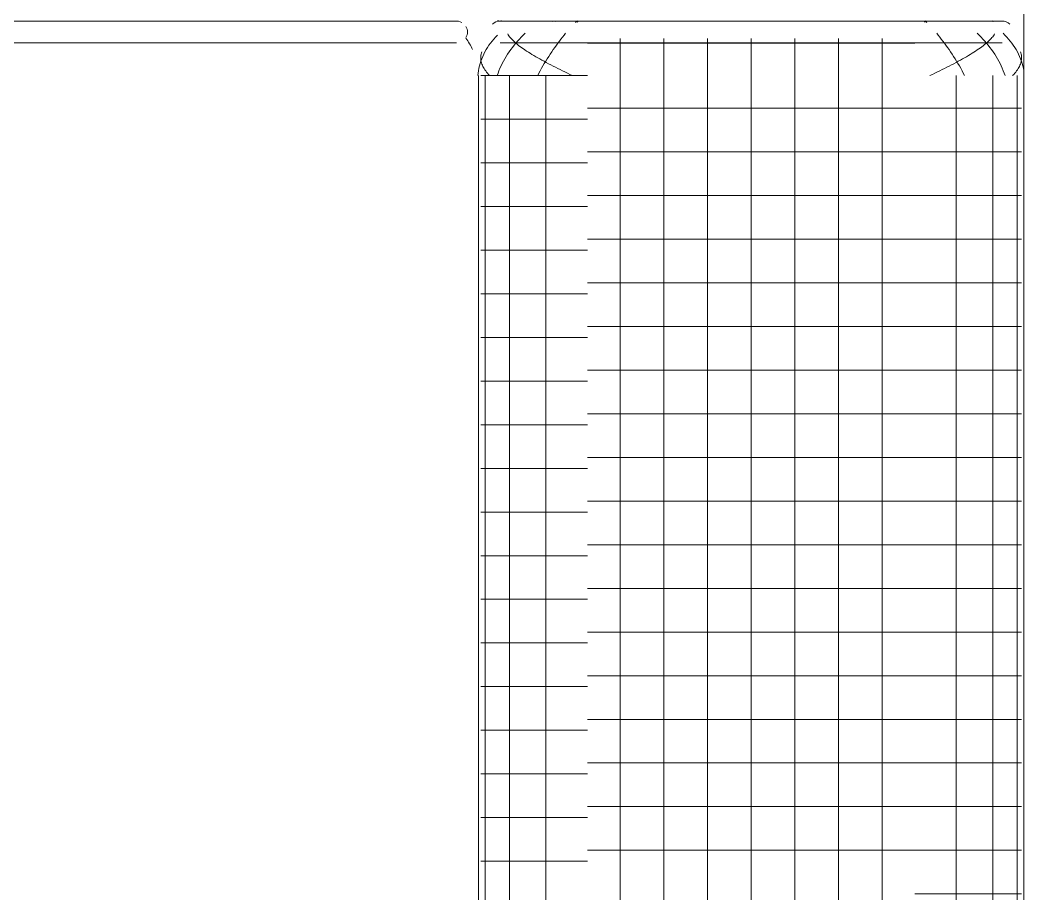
# Model space of a CAD drawing. Header units: millimetres. Extents: x 586.5 to 618.3, y 239.1 to 272.6.
# Drawn here: x 593.462 to 593.922, y 269.0604 to 269.4608 of the extents above; entities that cross this region are included whole.
import ezdxf

# ---------------------------------------------------------------- set-up
doc = ezdxf.new("R2010")
doc.units = ezdxf.units.MM
doc.header["$LTSCALE"] = 75
doc.layers.add('A Arquitetura LRZ', color=252, linetype='Continuous', lineweight=9)
doc.layers.add('A Mobiliário LRZ', color=253, linetype='Continuous', lineweight=9)

msp = doc.modelspace()

# ---------------------------------------------------------------- linework, layer by layer
at = {"layer": 'A Arquitetura LRZ'}
msp.add_line((593.92204, 271.4104), (593.92204, 263.6104), dxfattribs=at)
at = {"layer": 'A Mobiliário LRZ'}
for p, q in [((593.64704, 269.4604), (593.05204, 269.4604)), ((593.05204, 269.4604), (593.64704, 269.4604)), ((593.64721, 269.4604), (593.64704, 269.4604)), ((593.64704, 269.4604), (593.64764, 269.4604)), ((593.64781, 269.4604), (593.64721, 269.4604)), ((593.64764, 269.4604), (593.64824, 269.4604)), ((593.6484, 269.4604), (593.64781, 269.4604)), ((593.64824, 269.4604), (593.64884, 269.4604)), ((593.649, 269.4604), (593.6484, 269.4604)), ((593.64884, 269.4604), (593.64943, 269.4604)), ((593.64959, 269.4604), (593.649, 269.4604)), ((593.64943, 269.4604), (593.65002, 269.4604)), ((593.65018, 269.4604), (593.64959, 269.4604)), ((593.65002, 269.4604), (593.65061, 269.4604)), ((593.65077, 269.4604), (593.65018, 269.4604)), ((593.65061, 269.4604), (593.65119, 269.4604)), ((593.65134, 269.4604), (593.65077, 269.4604)), ((593.65119, 269.4604), (593.65176, 269.4604)), ((593.65192, 269.4604), (593.65134, 269.4604)), ((593.65176, 269.4604), (593.65233, 269.4604)), ((593.65248, 269.4604), (593.65192, 269.4604)), ((593.65233, 269.4604), (593.65288, 269.4604)), ((593.65303, 269.4604), (593.65248, 269.4604)), ((593.65288, 269.4604), (593.65343, 269.4604)), ((593.65358, 269.4604), (593.65303, 269.4604)), ((593.65343, 269.4604), (593.65397, 269.4604)), ((593.65411, 269.4604), (593.65358, 269.4604)), ((593.65397, 269.4604), (593.6545, 269.4604)), ((593.65464, 269.4604), (593.65411, 269.4604)), ((593.6545, 269.4604), (593.65501, 269.4604)), ((593.65515, 269.4604), (593.65464, 269.4604)), ((593.65501, 269.4604), (593.65551, 269.4604)), ((593.65565, 269.4604), (593.65515, 269.4604)), ((593.65551, 269.4604), (593.656, 269.4604)), ((593.65613, 269.4604), (593.65565, 269.4604)), ((593.656, 269.4604), (593.65648, 269.4604)), ((593.6566, 269.4604), (593.65613, 269.4604)), ((593.65648, 269.4604), (593.65693, 269.4604)), ((593.65706, 269.4604), (593.6566, 269.4604)), ((593.65693, 269.4604), (593.65738, 269.4604)), ((593.65749, 269.4604), (593.65706, 269.4604)), ((593.65738, 269.4604), (593.6578, 269.4604)), ((593.65792, 269.4604), (593.65749, 269.4604)), ((593.6578, 269.4604), (593.65821, 269.4604)), ((593.65832, 269.4604), (593.65792, 269.4604)), ((593.65821, 269.4604), (593.6586, 269.4604)), ((593.65871, 269.4604), (593.65832, 269.4604)), ((593.6586, 269.4604), (593.65898, 269.4604)), ((593.65907, 269.4604), (593.65871, 269.4604)), ((593.65898, 269.4604), (593.65933, 269.4604)), ((593.65942, 269.4604), (593.65907, 269.4604)), ((593.65933, 269.4604), (593.65967, 269.4604)), ((593.65975, 269.4604), (593.65942, 269.4604)), ((593.65967, 269.4604), (593.65998, 269.4604)), ((593.66006, 269.4604), (593.65975, 269.4604)), ((593.65998, 269.4604), (593.66027, 269.4604)), ((593.66035, 269.4604), (593.66006, 269.4604)), ((593.66027, 269.4604), (593.66054, 269.4604)), ((593.66061, 269.4604), (593.66035, 269.4604)), ((593.66054, 269.4604), (593.6608, 269.4604)), ((593.66086, 269.4604), (593.66061, 269.4604)), ((593.6608, 269.4604), (593.66102, 269.4604)), ((593.66108, 269.4604), (593.66086, 269.4604)), ((593.66102, 269.4604), (593.66123, 269.4604)), ((593.66128, 269.4604), (593.66108, 269.4604)), ((593.66123, 269.4604), (593.66141, 269.4604)), ((593.66146, 269.4604), (593.66128, 269.4604)), ((593.66141, 269.4604), (593.66157, 269.4604)), ((593.66161, 269.4604), (593.66146, 269.4604)), ((593.66157, 269.4604), (593.66171, 269.4604)), ((593.66174, 269.4604), (593.66161, 269.4604)), ((593.66171, 269.4604), (593.66183, 269.4604)), ((593.66185, 269.4604), (593.66174, 269.4604)), ((593.66183, 269.4604), (593.66192, 269.4604)), ((593.66194, 269.4604), (593.66185, 269.4604)), ((593.66192, 269.4604), (593.66198, 269.4604)), ((593.662, 269.4604), (593.66194, 269.4604)), ((593.66198, 269.4604), (593.66202, 269.4604)), ((593.66203, 269.4604), (593.662, 269.4604)), ((593.66202, 269.4604), (593.66204, 269.4604)), ((593.66204, 269.4604), (593.66203, 269.4604)), ((593.68205, 269.4604), (593.68204, 269.4604)), ((593.68204, 269.4604), (593.68208, 269.4604)), ((593.6821, 269.4604), (593.68205, 269.4604)), ((593.68208, 269.4604), (593.68217, 269.4604)), ((593.68221, 269.4604), (593.6821, 269.4604)), ((593.68217, 269.4604), (593.68233, 269.4604)), ((593.68239, 269.4604), (593.68221, 269.4604)), ((593.68233, 269.4604), (593.68255, 269.4604)), ((593.68263, 269.4604), (593.68239, 269.4604)), ((593.68255, 269.4604), (593.68284, 269.4604)), ((593.68293, 269.4604), (593.68263, 269.4604)), ((593.68284, 269.4604), (593.68319, 269.4604)), ((593.68329, 269.4604), (593.68293, 269.4604)), ((593.68319, 269.4604), (593.6836, 269.4604)), ((593.68372, 269.4604), (593.68329, 269.4604)), ((593.6836, 269.4604), (593.68407, 269.4604)), ((593.68421, 269.4604), (593.68372, 269.4604)), ((593.68407, 269.4604), (593.68461, 269.4604)), ((593.68476, 269.4604), (593.68421, 269.4604)), ((593.68461, 269.4604), (593.6852, 269.4604)), ((593.68537, 269.4604), (593.68476, 269.4604)), ((593.6852, 269.4604), (593.68585, 269.4604)), ((593.68604, 269.4604), (593.68537, 269.4604)), ((593.68585, 269.4604), (593.68656, 269.4604)), ((593.68677, 269.4604), (593.68604, 269.4604)), ((593.68656, 269.4604), (593.68733, 269.4604)), ((593.68755, 269.4604), (593.68677, 269.4604)), ((593.68733, 269.4604), (593.68815, 269.4604)), ((593.68838, 269.4604), (593.68755, 269.4604)), ((593.68815, 269.4604), (593.68903, 269.4604)), ((593.68928, 269.4604), (593.68838, 269.4604)), ((593.68903, 269.4604), (593.68996, 269.4604)), ((593.69022, 269.4604), (593.68928, 269.4604)), ((593.68996, 269.4604), (593.69094, 269.4604)), ((593.69121, 269.4604), (593.69022, 269.4604)), ((593.69094, 269.4604), (593.69197, 269.4604)), ((593.69226, 269.4604), (593.69121, 269.4604)), ((593.69197, 269.4604), (593.69305, 269.4604)), ((593.69335, 269.4604), (593.69226, 269.4604)), ((593.69305, 269.4604), (593.69418, 269.4604)), ((593.69449, 269.4604), (593.69335, 269.4604)), ((593.69418, 269.4604), (593.69534, 269.4604)), ((593.69567, 269.4604), (593.69449, 269.4604)), ((593.69534, 269.4604), (593.69656, 269.4604)), ((593.69689, 269.4604), (593.69567, 269.4604)), ((593.69656, 269.4604), (593.69781, 269.4604)), ((593.69816, 269.4604), (593.69689, 269.4604)), ((593.69781, 269.4604), (593.6991, 269.4604)), ((593.69946, 269.4604), (593.69816, 269.4604)), ((593.6991, 269.4604), (593.70043, 269.4604)), ((593.7008, 269.4604), (593.69946, 269.4604)), ((593.70043, 269.4604), (593.70179, 269.4604)), ((593.70217, 269.4604), (593.7008, 269.4604)), ((593.70179, 269.4604), (593.70319, 269.4604)), ((593.70357, 269.4604), (593.70217, 269.4604)), ((593.70319, 269.4604), (593.70462, 269.4604)), ((593.70501, 269.4604), (593.70357, 269.4604)), ((593.70462, 269.4604), (593.70607, 269.4604)), ((593.70647, 269.4604), (593.70501, 269.4604)), ((593.70607, 269.4604), (593.70755, 269.4604)), ((593.70618, 269.46014), (593.70669, 269.4604)), ((593.70795, 269.4604), (593.70647, 269.4604)), ((593.70669, 269.4604), (593.70723, 269.46013)), ((593.70755, 269.4604), (593.70905, 269.4604)), ((593.70946, 269.4604), (593.70795, 269.4604)), ((593.70905, 269.4604), (593.71057, 269.4604)), ((593.71099, 269.4604), (593.70946, 269.4604)), ((593.71057, 269.4604), (593.71212, 269.4604)), ((593.71254, 269.4604), (593.71099, 269.4604)), ((593.71212, 269.4604), (593.71367, 269.4604)), ((593.7141, 269.4604), (593.71254, 269.4604)), ((593.71367, 269.4604), (593.71524, 269.4604)), ((593.71567, 269.4604), (593.7141, 269.4604)), ((593.71524, 269.4604), (593.71683, 269.4604)), ((593.71725, 269.4604), (593.71567, 269.4604)), ((593.7171, 269.46037), (593.71652, 269.45979)), ((593.71683, 269.4604), (593.71842, 269.4604)), ((593.7171, 269.46043), (593.71766, 269.45989)), ((593.71885, 269.4604), (593.71725, 269.4604)), ((593.71842, 269.4604), (593.72001, 269.4604)), ((593.72044, 269.4604), (593.71885, 269.4604)), ((593.72001, 269.4604), (593.72161, 269.4604)), ((593.72204, 269.4604), (593.72044, 269.4604)), ((593.72161, 269.4604), (593.72204, 269.4604)), ((593.87204, 269.4604), (593.72204, 269.4604)), ((593.72204, 269.4604), (593.87204, 269.4604)), ((593.87248, 269.4604), (593.87204, 269.4604)), ((593.87204, 269.4604), (593.87364, 269.4604)), ((593.87407, 269.4604), (593.87248, 269.4604)), ((593.87364, 269.4604), (593.87524, 269.4604)), ((593.87567, 269.4604), (593.87407, 269.4604)), ((593.87524, 269.4604), (593.87683, 269.4604)), ((593.87726, 269.4604), (593.87567, 269.4604)), ((593.87643, 269.45989), (593.87699, 269.46043)), ((593.87683, 269.4604), (593.87842, 269.4604)), ((593.87757, 269.45979), (593.87699, 269.46037)), ((593.87884, 269.4604), (593.87726, 269.4604)), ((593.87842, 269.4604), (593.87999, 269.4604)), ((593.88041, 269.4604), (593.87884, 269.4604)), ((593.87999, 269.4604), (593.88155, 269.4604)), ((593.88197, 269.4604), (593.88041, 269.4604)), ((593.88155, 269.4604), (593.8831, 269.4604)), ((593.88351, 269.4604), (593.88197, 269.4604)), ((593.8831, 269.4604), (593.88463, 269.4604)), ((593.88504, 269.4604), (593.88351, 269.4604)), ((593.88463, 269.4604), (593.88613, 269.4604)), ((593.88654, 269.4604), (593.88504, 269.4604)), ((593.88613, 269.4604), (593.88762, 269.4604)), ((593.88802, 269.4604), (593.88654, 269.4604)), ((593.88762, 269.4604), (593.88908, 269.4604)), ((593.88947, 269.4604), (593.88802, 269.4604)), ((593.88908, 269.4604), (593.89051, 269.4604)), ((593.8909, 269.4604), (593.88947, 269.4604)), ((593.89051, 269.4604), (593.89192, 269.4604)), ((593.89229, 269.4604), (593.8909, 269.4604)), ((593.89192, 269.4604), (593.89329, 269.4604)), ((593.89366, 269.4604), (593.89229, 269.4604)), ((593.89329, 269.4604), (593.89463, 269.4604)), ((593.89498, 269.4604), (593.89366, 269.4604)), ((593.89463, 269.4604), (593.89593, 269.4604)), ((593.89628, 269.4604), (593.89498, 269.4604)), ((593.89593, 269.4604), (593.8972, 269.4604)), ((593.89753, 269.4604), (593.89628, 269.4604)), ((593.8972, 269.4604), (593.89842, 269.4604)), ((593.89874, 269.4604), (593.89753, 269.4604)), ((593.89842, 269.4604), (593.8996, 269.4604)), ((593.89991, 269.4604), (593.89874, 269.4604)), ((593.8996, 269.4604), (593.90074, 269.4604)), ((593.90104, 269.4604), (593.89991, 269.4604)), ((593.90074, 269.4604), (593.90183, 269.4604)), ((593.90212, 269.4604), (593.90104, 269.4604)), ((593.90183, 269.4604), (593.90287, 269.4604)), ((593.90315, 269.4604), (593.90212, 269.4604)), ((593.90287, 269.4604), (593.90387, 269.4604)), ((593.90413, 269.4604), (593.90315, 269.4604)), ((593.90387, 269.4604), (593.90481, 269.4604)), ((593.90506, 269.4604), (593.90413, 269.4604)), ((593.90481, 269.4604), (593.9057, 269.4604)), ((593.90593, 269.4604), (593.90506, 269.4604)), ((593.9057, 269.4604), (593.90654, 269.4604)), ((593.90676, 269.4604), (593.90593, 269.4604)), ((593.90654, 269.4604), (593.90732, 269.4604)), ((593.90752, 269.4604), (593.90676, 269.4604)), ((593.90732, 269.4604), (593.90805, 269.4604)), ((593.90734, 269.46015), (593.90767, 269.46042)), ((593.90823, 269.4604), (593.90752, 269.4604)), ((593.90767, 269.46038), (593.90797, 269.4601)), ((593.90805, 269.4604), (593.90872, 269.4604)), ((593.90889, 269.4604), (593.90823, 269.4604)), ((593.90872, 269.4604), (593.90933, 269.4604)), ((593.90948, 269.4604), (593.90889, 269.4604)), ((593.90933, 269.4604), (593.90987, 269.4604)), ((593.91001, 269.4604), (593.90948, 269.4604)), ((593.90987, 269.4604), (593.91036, 269.4604)), ((593.91049, 269.4604), (593.91001, 269.4604)), ((593.91036, 269.4604), (593.91079, 269.4604)), ((593.9109, 269.4604), (593.91049, 269.4604)), ((593.91079, 269.4604), (593.91116, 269.4604)), ((593.91125, 269.4604), (593.9109, 269.4604)), ((593.91116, 269.4604), (593.91146, 269.4604)), ((593.91153, 269.4604), (593.91125, 269.4604)), ((593.91146, 269.4604), (593.9117, 269.4604)), ((593.91176, 269.4604), (593.91153, 269.4604)), ((593.9117, 269.4604), (593.91188, 269.4604)), ((593.91192, 269.4604), (593.91176, 269.4604)), ((593.91188, 269.4604), (593.91199, 269.4604)), ((593.91201, 269.4604), (593.91192, 269.4604)), ((593.91199, 269.4604), (593.91204, 269.4604)), ((593.91204, 269.4604), (593.91201, 269.4604)), ((593.91204, 269.4604), (593.91204, 269.4604)), ((593.6855, 269.45448), (593.68574, 269.45407)), ((593.69346, 269.45476), (593.69257, 269.45392)), ((593.712, 269.45476), (593.71131, 269.45392)), ((593.88277, 269.45392), (593.88208, 269.45476)), ((593.90151, 269.45392), (593.90063, 269.45476)), ((593.90859, 269.45448), (593.90834, 269.45407)), ((593.91334, 269.45392), (593.91247, 269.45476)), ((593.05204, 269.4504), (593.64704, 269.4504)), ((593.64704, 269.4504), (593.64764, 269.4504)), ((593.64764, 269.4504), (593.64824, 269.4504)), ((593.64824, 269.4504), (593.64884, 269.4504)), ((593.64884, 269.4504), (593.64943, 269.4504)), ((593.64943, 269.4504), (593.65002, 269.4504)), ((593.65002, 269.4504), (593.65061, 269.4504)), ((593.65061, 269.4504), (593.65119, 269.4504)), ((593.65119, 269.4504), (593.65176, 269.4504)), ((593.65176, 269.4504), (593.65233, 269.4504)), ((593.65233, 269.4504), (593.65288, 269.4504)), ((593.65288, 269.4504), (593.65343, 269.4504)), ((593.65343, 269.4504), (593.65397, 269.4504)), ((593.65397, 269.4504), (593.6545, 269.4504)), ((593.6545, 269.4504), (593.65501, 269.4504)), ((593.65501, 269.4504), (593.65551, 269.4504)), ((593.65551, 269.4504), (593.656, 269.4504)), ((593.656, 269.4504), (593.65648, 269.4504)), ((593.65648, 269.4504), (593.65693, 269.4504)), ((593.65693, 269.4504), (593.65738, 269.4504)), ((593.65738, 269.4504), (593.6578, 269.4504)), ((593.6578, 269.4504), (593.65821, 269.4504)), ((593.65821, 269.4504), (593.6586, 269.4504)), ((593.6586, 269.4504), (593.65898, 269.4504)), ((593.65898, 269.4504), (593.65933, 269.4504)), ((593.65933, 269.4504), (593.65967, 269.4504)), ((593.65967, 269.4504), (593.65998, 269.4504)), ((593.65998, 269.4504), (593.66027, 269.4504)), ((593.66027, 269.4504), (593.66054, 269.4504)), ((593.66054, 269.4504), (593.6608, 269.4504)), ((593.6608, 269.4504), (593.66102, 269.4504)), ((593.66102, 269.4504), (593.66123, 269.4504)), ((593.66123, 269.4504), (593.66141, 269.4504)), ((593.66141, 269.4504), (593.66157, 269.4504)), ((593.66157, 269.4504), (593.66171, 269.4504)), ((593.66171, 269.4504), (593.66183, 269.4504)), ((593.66183, 269.4504), (593.66192, 269.4504)), ((593.66192, 269.4504), (593.66198, 269.4504)), ((593.66198, 269.4504), (593.66202, 269.4504)), ((593.66202, 269.4504), (593.66204, 269.4504)), ((593.6776, 269.45028), (593.67691, 269.44931)), ((593.67834, 269.45123), (593.6776, 269.45028)), ((593.67911, 269.45215), (593.67834, 269.45123)), ((593.67991, 269.45305), (593.67911, 269.45215)), ((593.68075, 269.45392), (593.67991, 269.45305)), ((593.68204, 269.4504), (593.68208, 269.4504)), ((593.68208, 269.4504), (593.68217, 269.4504)), ((593.68217, 269.4504), (593.68233, 269.4504)), ((593.68233, 269.4504), (593.68255, 269.4504)), ((593.68255, 269.4504), (593.68284, 269.4504)), ((593.68284, 269.4504), (593.68319, 269.4504)), ((593.68319, 269.4504), (593.6836, 269.4504)), ((593.6836, 269.4504), (593.68407, 269.4504)), ((593.68407, 269.4504), (593.68461, 269.4504)), ((593.68461, 269.4504), (593.6852, 269.4504)), ((593.6852, 269.4504), (593.68585, 269.4504)), ((593.68574, 269.45407), (593.68602, 269.45364)), ((593.68585, 269.4504), (593.68656, 269.4504)), ((593.68602, 269.45364), (593.68633, 269.45322)), ((593.68633, 269.45322), (593.68668, 269.45278)), ((593.68656, 269.4504), (593.68733, 269.4504)), ((593.68668, 269.45278), (593.68706, 269.45234)), ((593.68706, 269.45234), (593.68748, 269.45189)), ((593.68733, 269.4504), (593.68815, 269.4504)), ((593.68748, 269.45189), (593.68792, 269.45144)), ((593.68792, 269.45144), (593.68841, 269.45098)), ((593.68815, 269.4504), (593.68903, 269.4504)), ((593.68919, 269.45028), (593.68839, 269.44931)), ((593.68841, 269.45098), (593.68892, 269.45051)), ((593.68892, 269.45051), (593.68947, 269.45004)), ((593.68903, 269.4504), (593.68996, 269.4504)), ((593.69001, 269.45123), (593.68919, 269.45028)), ((593.68947, 269.45004), (593.69005, 269.44957)), ((593.68996, 269.4504), (593.69094, 269.4504)), ((593.69085, 269.45215), (593.69001, 269.45123)), ((593.6917, 269.45305), (593.69085, 269.45215)), ((593.69094, 269.4504), (593.69197, 269.4504)), ((593.69257, 269.45392), (593.6917, 269.45305)), ((593.69197, 269.4504), (593.69305, 269.4504)), ((593.69305, 269.4504), (593.69418, 269.4504)), ((593.69418, 269.4504), (593.69534, 269.4504)), ((593.69534, 269.4504), (593.69656, 269.4504)), ((593.69656, 269.4504), (593.69781, 269.4504)), ((593.69781, 269.4504), (593.6991, 269.4504)), ((593.6991, 269.4504), (593.70043, 269.4504)), ((593.70043, 269.4504), (593.70179, 269.4504)), ((593.70179, 269.4504), (593.70319, 269.4504)), ((593.70319, 269.4504), (593.70462, 269.4504)), ((593.70462, 269.4504), (593.70607, 269.4504)), ((593.70607, 269.4504), (593.70755, 269.4504)), ((593.70755, 269.4504), (593.70905, 269.4504)), ((593.70849, 269.45028), (593.70778, 269.44931)), ((593.7092, 269.45123), (593.70849, 269.45028)), ((593.70905, 269.4504), (593.71057, 269.4504)), ((593.70991, 269.45215), (593.7092, 269.45123)), ((593.71061, 269.45305), (593.70991, 269.45215)), ((593.71057, 269.4504), (593.71212, 269.4504)), ((593.71131, 269.45392), (593.71061, 269.45305)), ((593.71212, 269.4504), (593.71367, 269.4504)), ((593.71367, 269.4504), (593.71524, 269.4504)), ((593.71524, 269.4504), (593.71683, 269.4504)), ((593.71683, 269.4504), (593.71842, 269.4504)), ((593.71842, 269.4504), (593.72001, 269.4504)), ((593.72001, 269.4504), (593.72161, 269.4504)), ((593.72161, 269.4504), (593.72204, 269.4504)), ((593.72204, 269.4504), (593.87204, 269.4504)), ((593.87204, 269.45028), (593.72204, 269.45028)), ((593.73704, 269.45245), (593.73704, 269.4456)), ((593.75704, 269.45245), (593.75704, 269.4456)), ((593.77704, 269.45245), (593.77704, 269.4456)), ((593.79704, 269.45245), (593.79704, 269.4456)), ((593.81704, 269.45245), (593.81704, 269.4456)), ((593.83704, 269.45245), (593.83704, 269.4456)), ((593.85704, 269.45245), (593.85704, 269.4456)), ((593.87204, 269.4504), (593.87364, 269.4504)), ((593.87364, 269.4504), (593.87524, 269.4504)), ((593.87524, 269.4504), (593.87683, 269.4504)), ((593.87683, 269.4504), (593.87842, 269.4504)), ((593.87842, 269.4504), (593.87999, 269.4504)), ((593.87999, 269.4504), (593.88155, 269.4504)), ((593.88155, 269.4504), (593.8831, 269.4504)), ((593.88347, 269.45305), (593.88277, 269.45392)), ((593.8831, 269.4504), (593.88463, 269.4504)), ((593.88418, 269.45215), (593.88347, 269.45305)), ((593.88489, 269.45123), (593.88418, 269.45215)), ((593.88463, 269.4504), (593.88613, 269.4504)), ((593.8856, 269.45028), (593.88489, 269.45123)), ((593.88631, 269.44931), (593.8856, 269.45028)), ((593.88613, 269.4504), (593.88762, 269.4504)), ((593.88762, 269.4504), (593.88908, 269.4504)), ((593.88908, 269.4504), (593.89051, 269.4504)), ((593.89051, 269.4504), (593.89192, 269.4504)), ((593.89192, 269.4504), (593.89329, 269.4504)), ((593.89329, 269.4504), (593.89463, 269.4504)), ((593.89463, 269.4504), (593.89593, 269.4504)), ((593.89593, 269.4504), (593.8972, 269.4504)), ((593.8972, 269.4504), (593.89842, 269.4504)), ((593.89842, 269.4504), (593.8996, 269.4504)), ((593.8996, 269.4504), (593.90074, 269.4504)), ((593.90074, 269.4504), (593.90183, 269.4504)), ((593.90239, 269.45305), (593.90151, 269.45392)), ((593.90183, 269.4504), (593.90287, 269.4504)), ((593.90324, 269.45215), (593.90239, 269.45305)), ((593.90287, 269.4504), (593.90387, 269.4504)), ((593.90408, 269.45123), (593.90324, 269.45215)), ((593.90387, 269.4504), (593.90481, 269.4504)), ((593.90462, 269.45004), (593.90404, 269.44957)), ((593.9049, 269.45028), (593.90408, 269.45123)), ((593.90517, 269.45051), (593.90462, 269.45004)), ((593.90481, 269.4504), (593.9057, 269.4504)), ((593.90569, 269.44931), (593.9049, 269.45028)), ((593.90568, 269.45098), (593.90517, 269.45051)), ((593.90616, 269.45144), (593.90568, 269.45098)), ((593.9057, 269.4504), (593.90654, 269.4504)), ((593.90661, 269.45189), (593.90616, 269.45144)), ((593.90654, 269.4504), (593.90732, 269.4504)), ((593.90702, 269.45234), (593.90661, 269.45189)), ((593.90741, 269.45278), (593.90702, 269.45234)), ((593.90732, 269.4504), (593.90805, 269.4504)), ((593.90775, 269.45322), (593.90741, 269.45278)), ((593.90807, 269.45364), (593.90775, 269.45322)), ((593.90805, 269.4504), (593.90872, 269.4504)), ((593.90834, 269.45407), (593.90807, 269.45364)), ((593.90872, 269.4504), (593.90933, 269.4504)), ((593.90933, 269.4504), (593.90987, 269.4504)), ((593.90987, 269.4504), (593.91036, 269.4504)), ((593.91036, 269.4504), (593.91079, 269.4504)), ((593.91079, 269.4504), (593.91116, 269.4504)), ((593.91116, 269.4504), (593.91146, 269.4504)), ((593.91146, 269.4504), (593.9117, 269.4504)), ((593.9117, 269.4504), (593.91188, 269.4504)), ((593.91188, 269.4504), (593.91199, 269.4504)), ((593.91199, 269.4504), (593.91204, 269.4504)), ((593.91204, 269.4504), (593.91204, 269.4504)), ((593.91417, 269.45305), (593.91334, 269.45392)), ((593.91498, 269.45215), (593.91417, 269.45305)), ((593.91575, 269.45123), (593.91498, 269.45215)), ((593.91648, 269.45028), (593.91575, 269.45123)), ((593.91718, 269.44931), (593.91648, 269.45028)), ((593.67329, 269.44524), (593.6732, 269.44475)), ((593.67342, 269.44574), (593.67329, 269.44524)), ((593.67358, 269.44623), (593.67342, 269.44574)), ((593.67453, 269.44525), (593.67404, 269.44419)), ((593.67506, 269.44629), (593.67453, 269.44525)), ((593.67563, 269.44732), (593.67506, 269.44629)), ((593.67625, 269.44832), (593.67563, 269.44732)), ((593.67691, 269.44931), (593.67625, 269.44832)), ((593.68545, 269.44525), (593.68478, 269.44419)), ((593.68614, 269.44629), (593.68545, 269.44525)), ((593.68687, 269.44732), (593.68614, 269.44629)), ((593.68762, 269.44832), (593.68687, 269.44732)), ((593.68839, 269.44931), (593.68762, 269.44832)), ((593.69005, 269.44957), (593.69066, 269.44909)), ((593.69066, 269.44909), (593.6913, 269.4486)), ((593.6913, 269.4486), (593.69197, 269.44811)), ((593.69197, 269.44811), (593.69267, 269.44762)), ((593.69267, 269.44762), (593.6934, 269.44712)), ((593.6934, 269.44712), (593.69416, 269.44662)), ((593.69416, 269.44662), (593.69495, 269.44611)), ((593.69495, 269.44611), (593.69577, 269.4456)), ((593.69577, 269.4456), (593.69661, 269.44508)), ((593.69661, 269.44508), (593.69747, 269.44456)), ((593.70496, 269.44525), (593.70427, 269.44419)), ((593.70566, 269.44629), (593.70496, 269.44525)), ((593.70636, 269.44732), (593.70566, 269.44629)), ((593.70707, 269.44832), (593.70636, 269.44732)), ((593.70778, 269.44931), (593.70707, 269.44832)), ((593.73704, 269.4456), (593.73704, 269.4354)), ((593.75704, 269.4456), (593.75704, 269.4354)), ((593.77704, 269.4456), (593.77704, 269.4354)), ((593.79704, 269.4456), (593.79704, 269.4354)), ((593.81704, 269.4456), (593.81704, 269.4354)), ((593.83704, 269.4456), (593.83704, 269.4354)), ((593.85704, 269.4456), (593.85704, 269.4354)), ((593.88702, 269.44832), (593.88631, 269.44931)), ((593.88773, 269.44732), (593.88702, 269.44832)), ((593.88843, 269.44629), (593.88773, 269.44732)), ((593.88913, 269.44525), (593.88843, 269.44629)), ((593.88982, 269.44419), (593.88913, 269.44525)), ((593.89748, 269.44508), (593.89661, 269.44456)), ((593.89832, 269.4456), (593.89748, 269.44508)), ((593.89913, 269.44611), (593.89832, 269.4456)), ((593.89992, 269.44662), (593.89913, 269.44611)), ((593.90068, 269.44712), (593.89992, 269.44662)), ((593.90141, 269.44762), (593.90068, 269.44712)), ((593.90212, 269.44811), (593.90141, 269.44762)), ((593.90279, 269.4486), (593.90212, 269.44811)), ((593.90343, 269.44909), (593.90279, 269.4486)), ((593.90404, 269.44957), (593.90343, 269.44909)), ((593.90647, 269.44832), (593.90569, 269.44931)), ((593.90722, 269.44732), (593.90647, 269.44832)), ((593.90794, 269.44629), (593.90722, 269.44732)), ((593.90864, 269.44525), (593.90794, 269.44629)), ((593.9093, 269.44419), (593.90864, 269.44525)), ((593.91784, 269.44832), (593.91718, 269.44931)), ((593.91845, 269.44732), (593.91784, 269.44832)), ((593.91903, 269.44629), (593.91845, 269.44732)), ((593.91956, 269.44525), (593.91903, 269.44629)), ((593.92004, 269.44419), (593.91956, 269.44525)), ((593.92051, 269.44623), (593.92067, 269.44574)), ((593.92067, 269.44574), (593.92079, 269.44524)), ((593.92079, 269.44524), (593.92089, 269.44475)), ((593.67286, 269.44095), (593.67256, 269.43985)), ((593.67321, 269.44204), (593.67286, 269.44095)), ((593.67314, 269.44424), (593.67311, 269.44374)), ((593.67311, 269.44374), (593.67312, 269.44323)), ((593.67312, 269.44323), (593.67316, 269.44272)), ((593.6732, 269.44475), (593.67314, 269.44424)), ((593.67316, 269.44272), (593.67324, 269.44221)), ((593.6736, 269.44312), (593.67321, 269.44204)), ((593.67324, 269.44221), (593.67335, 269.44169)), ((593.67335, 269.44169), (593.67349, 269.44118)), ((593.67349, 269.44118), (593.67366, 269.44066)), ((593.67404, 269.44419), (593.6736, 269.44312)), ((593.67366, 269.44066), (593.67387, 269.44014)), ((593.68298, 269.44095), (593.68245, 269.43985)), ((593.68355, 269.44204), (593.68298, 269.44095)), ((593.68415, 269.44312), (593.68355, 269.44204)), ((593.68478, 269.44419), (593.68415, 269.44312)), ((593.69747, 269.44456), (593.69837, 269.44404)), ((593.69837, 269.44404), (593.69928, 269.44352)), ((593.69928, 269.44352), (593.70022, 269.44299)), ((593.70022, 269.44299), (593.70118, 269.44246)), ((593.70118, 269.44246), (593.70215, 269.44193)), ((593.70227, 269.44095), (593.70163, 269.43985)), ((593.70215, 269.44193), (593.70315, 269.44139)), ((593.70292, 269.44204), (593.70227, 269.44095)), ((593.70359, 269.44312), (593.70292, 269.44204)), ((593.70315, 269.44139), (593.70417, 269.44085)), ((593.70427, 269.44419), (593.70359, 269.44312)), ((593.70417, 269.44085), (593.7052, 269.44031)), ((593.88992, 269.44085), (593.88888, 269.44031)), ((593.8905, 269.44312), (593.88982, 269.44419)), ((593.89093, 269.44139), (593.88992, 269.44085)), ((593.89116, 269.44204), (593.8905, 269.44312)), ((593.89193, 269.44193), (593.89093, 269.44139)), ((593.89182, 269.44095), (593.89116, 269.44204)), ((593.89246, 269.43985), (593.89182, 269.44095)), ((593.89291, 269.44246), (593.89193, 269.44193)), ((593.89387, 269.44299), (593.89291, 269.44246)), ((593.89481, 269.44352), (593.89387, 269.44299)), ((593.89572, 269.44404), (593.89481, 269.44352)), ((593.89661, 269.44456), (593.89572, 269.44404)), ((593.90994, 269.44312), (593.9093, 269.44419)), ((593.91054, 269.44204), (593.90994, 269.44312)), ((593.91111, 269.44095), (593.91054, 269.44204)), ((593.91164, 269.43985), (593.91111, 269.44095)), ((593.92048, 269.44312), (593.92004, 269.44419)), ((593.92042, 269.44066), (593.92022, 269.44014)), ((593.9206, 269.44118), (593.92042, 269.44066)), ((593.92088, 269.44204), (593.92048, 269.44312)), ((593.92074, 269.44169), (593.9206, 269.44118)), ((593.92085, 269.44221), (593.92074, 269.44169)), ((593.92092, 269.44272), (593.92085, 269.44221)), ((593.92123, 269.44095), (593.92088, 269.44204)), ((593.92089, 269.44475), (593.92095, 269.44424)), ((593.92097, 269.44323), (593.92092, 269.44272)), ((593.92095, 269.44424), (593.92097, 269.44374)), ((593.92097, 269.44374), (593.92097, 269.44323)), ((593.92153, 269.43985), (593.92123, 269.44095)), ((593.67196, 269.43652), (593.67185, 269.4354)), ((593.67211, 269.43763), (593.67196, 269.43652)), ((593.67231, 269.43874), (593.67211, 269.43763)), ((593.67256, 269.43985), (593.67231, 269.43874)), ((593.67387, 269.44014), (593.67411, 269.43962)), ((593.67411, 269.43962), (593.67439, 269.43909)), ((593.67439, 269.43909), (593.6747, 269.43857)), ((593.6747, 269.43857), (593.67504, 269.43804)), ((593.67504, 269.43804), (593.67541, 269.43752)), ((593.67541, 269.43752), (593.67582, 269.43699)), ((593.67582, 269.43699), (593.67625, 269.43646)), ((593.67625, 269.43646), (593.67672, 269.43593)), ((593.67672, 269.43593), (593.67722, 269.4354)), ((593.68108, 269.43652), (593.6807, 269.4354)), ((593.6815, 269.43763), (593.68108, 269.43652)), ((593.68195, 269.43874), (593.6815, 269.43763)), ((593.68245, 269.43985), (593.68195, 269.43874)), ((593.69981, 269.43652), (593.69925, 269.4354)), ((593.7004, 269.43763), (593.69981, 269.43652)), ((593.70101, 269.43874), (593.7004, 269.43763)), ((593.70163, 269.43985), (593.70101, 269.43874)), ((593.7052, 269.44031), (593.70625, 269.43977)), ((593.70625, 269.43977), (593.70732, 269.43923)), ((593.70732, 269.43923), (593.7084, 269.43869)), ((593.7084, 269.43869), (593.70949, 269.43814)), ((593.70949, 269.43814), (593.71059, 269.43759)), ((593.71059, 269.43759), (593.7117, 269.43705)), ((593.7117, 269.43705), (593.71283, 269.4365)), ((593.71283, 269.4365), (593.71396, 269.43595)), ((593.71396, 269.43595), (593.71509, 269.4354)), ((593.88013, 269.43595), (593.879, 269.4354)), ((593.88126, 269.4365), (593.88013, 269.43595)), ((593.88238, 269.43705), (593.88126, 269.4365)), ((593.8835, 269.43759), (593.88238, 269.43705)), ((593.8846, 269.43814), (593.8835, 269.43759)), ((593.88569, 269.43869), (593.8846, 269.43814)), ((593.88677, 269.43923), (593.88569, 269.43869)), ((593.88783, 269.43977), (593.88677, 269.43923)), ((593.88888, 269.44031), (593.88783, 269.43977)), ((593.89308, 269.43874), (593.89246, 269.43985)), ((593.89369, 269.43763), (593.89308, 269.43874)), ((593.89427, 269.43652), (593.89369, 269.43763)), ((593.89484, 269.4354), (593.89427, 269.43652)), ((593.91213, 269.43874), (593.91164, 269.43985)), ((593.91259, 269.43763), (593.91213, 269.43874)), ((593.91301, 269.43652), (593.91259, 269.43763)), ((593.91339, 269.4354), (593.91301, 269.43652)), ((593.91737, 269.43593), (593.91687, 269.4354)), ((593.91783, 269.43646), (593.91737, 269.43593)), ((593.91827, 269.43699), (593.91783, 269.43646)), ((593.91868, 269.43752), (593.91827, 269.43699)), ((593.91905, 269.43804), (593.91868, 269.43752)), ((593.91939, 269.43857), (593.91905, 269.43804)), ((593.9197, 269.43909), (593.91939, 269.43857)), ((593.91997, 269.43962), (593.9197, 269.43909)), ((593.92022, 269.44014), (593.91997, 269.43962)), ((593.92178, 269.43874), (593.92153, 269.43985)), ((593.92198, 269.43763), (593.92178, 269.43874)), ((593.67204, 269.4354), (593.67204, 268.6854)), ((593.67318, 269.4354), (593.67824, 269.4354)), ((593.67517, 269.4354), (593.67517, 268.6854)), ((593.67824, 269.4354), (593.68628, 269.4354)), ((593.68628, 269.4354), (593.68628, 268.6854)), ((593.68628, 269.4354), (593.69675, 269.4354)), ((593.69675, 269.4354), (593.70895, 269.4354)), ((593.70303, 269.4354), (593.70303, 268.6854)), ((593.70895, 269.4354), (593.72204, 269.4354)), ((593.73704, 268.6854), (593.73704, 269.4354)), ((593.75704, 268.6854), (593.75704, 269.4354)), ((593.77704, 268.6854), (593.77704, 269.4354)), ((593.79704, 268.6854), (593.79704, 269.4354)), ((593.81704, 268.6854), (593.81704, 269.4354)), ((593.83704, 268.6854), (593.83704, 269.4354)), ((593.85704, 268.6854), (593.85704, 269.4354)), ((593.89106, 268.6854), (593.89106, 269.4354)), ((593.90781, 268.6854), (593.90781, 269.4354)), ((593.91892, 268.6854), (593.91892, 269.4354)), ((593.87204, 269.4204), (593.72204, 269.4204)), ((593.88514, 269.4204), (593.87204, 269.4204)), ((593.89733, 269.4204), (593.88514, 269.4204)), ((593.90781, 269.4204), (593.89733, 269.4204)), ((593.91585, 269.4204), (593.90781, 269.4204)), ((593.9209, 269.4204), (593.91585, 269.4204)), ((593.67318, 269.4154), (593.67824, 269.4154)), ((593.67824, 269.4154), (593.68628, 269.4154)), ((593.68628, 269.4154), (593.69675, 269.4154)), ((593.69675, 269.4154), (593.70895, 269.4154)), ((593.70895, 269.4154), (593.72204, 269.4154)), ((593.87204, 269.4004), (593.72204, 269.4004)), ((593.88514, 269.4004), (593.87204, 269.4004)), ((593.89733, 269.4004), (593.88514, 269.4004)), ((593.90781, 269.4004), (593.89733, 269.4004)), ((593.91585, 269.4004), (593.90781, 269.4004)), ((593.9209, 269.4004), (593.91585, 269.4004)), ((593.67318, 269.3954), (593.67824, 269.3954)), ((593.67824, 269.3954), (593.68628, 269.3954)), ((593.68628, 269.3954), (593.69675, 269.3954)), ((593.69675, 269.3954), (593.70895, 269.3954)), ((593.70895, 269.3954), (593.72204, 269.3954)), ((593.87204, 269.3804), (593.72204, 269.3804)), ((593.88514, 269.3804), (593.87204, 269.3804)), ((593.89733, 269.3804), (593.88514, 269.3804)), ((593.90781, 269.3804), (593.89733, 269.3804)), ((593.91585, 269.3804), (593.90781, 269.3804)), ((593.9209, 269.3804), (593.91585, 269.3804)), ((593.67318, 269.3754), (593.67824, 269.3754)), ((593.67824, 269.3754), (593.68628, 269.3754)), ((593.68628, 269.3754), (593.69675, 269.3754)), ((593.69675, 269.3754), (593.70895, 269.3754)), ((593.70895, 269.3754), (593.72204, 269.3754)), ((593.87204, 269.3604), (593.72204, 269.3604)), ((593.88514, 269.3604), (593.87204, 269.3604)), ((593.89733, 269.3604), (593.88514, 269.3604)), ((593.90781, 269.3604), (593.89733, 269.3604)), ((593.91585, 269.3604), (593.90781, 269.3604)), ((593.9209, 269.3604), (593.91585, 269.3604)), ((593.67318, 269.3554), (593.67824, 269.3554)), ((593.67824, 269.3554), (593.68628, 269.3554)), ((593.68628, 269.3554), (593.69675, 269.3554)), ((593.69675, 269.3554), (593.70895, 269.3554)), ((593.70895, 269.3554), (593.72204, 269.3554)), ((593.87204, 269.3404), (593.72204, 269.3404)), ((593.88514, 269.3404), (593.87204, 269.3404)), ((593.89733, 269.3404), (593.88514, 269.3404)), ((593.90781, 269.3404), (593.89733, 269.3404)), ((593.91585, 269.3404), (593.90781, 269.3404)), ((593.9209, 269.3404), (593.91585, 269.3404)), ((593.67318, 269.3354), (593.67824, 269.3354)), ((593.67824, 269.3354), (593.68628, 269.3354)), ((593.68628, 269.3354), (593.69675, 269.3354)), ((593.69675, 269.3354), (593.70895, 269.3354)), ((593.70895, 269.3354), (593.72204, 269.3354)), ((593.87204, 269.3204), (593.72204, 269.3204)), ((593.88514, 269.3204), (593.87204, 269.3204)), ((593.89733, 269.3204), (593.88514, 269.3204)), ((593.90781, 269.3204), (593.89733, 269.3204)), ((593.91585, 269.3204), (593.90781, 269.3204)), ((593.9209, 269.3204), (593.91585, 269.3204)), ((593.67318, 269.3154), (593.67824, 269.3154)), ((593.67824, 269.3154), (593.68628, 269.3154)), ((593.68628, 269.3154), (593.69675, 269.3154)), ((593.69675, 269.3154), (593.70895, 269.3154)), ((593.70895, 269.3154), (593.72204, 269.3154)), ((593.87204, 269.3004), (593.72204, 269.3004)), ((593.88514, 269.3004), (593.87204, 269.3004)), ((593.89733, 269.3004), (593.88514, 269.3004)), ((593.90781, 269.3004), (593.89733, 269.3004)), ((593.91585, 269.3004), (593.90781, 269.3004)), ((593.9209, 269.3004), (593.91585, 269.3004)), ((593.67318, 269.2954), (593.67824, 269.2954)), ((593.67824, 269.2954), (593.68628, 269.2954)), ((593.68628, 269.2954), (593.69675, 269.2954)), ((593.69675, 269.2954), (593.70895, 269.2954)), ((593.70895, 269.2954), (593.72204, 269.2954)), ((593.87204, 269.2804), (593.72204, 269.2804)), ((593.88514, 269.2804), (593.87204, 269.2804)), ((593.89733, 269.2804), (593.88514, 269.2804)), ((593.90781, 269.2804), (593.89733, 269.2804)), ((593.91585, 269.2804), (593.90781, 269.2804)), ((593.9209, 269.2804), (593.91585, 269.2804)), ((593.67318, 269.2754), (593.67824, 269.2754)), ((593.67824, 269.2754), (593.68628, 269.2754)), ((593.68628, 269.2754), (593.69675, 269.2754)), ((593.69675, 269.2754), (593.70895, 269.2754)), ((593.70895, 269.2754), (593.72204, 269.2754)), ((593.87204, 269.2604), (593.72204, 269.2604)), ((593.88514, 269.2604), (593.87204, 269.2604)), ((593.89733, 269.2604), (593.88514, 269.2604)), ((593.90781, 269.2604), (593.89733, 269.2604)), ((593.91585, 269.2604), (593.90781, 269.2604)), ((593.9209, 269.2604), (593.91585, 269.2604)), ((593.67318, 269.2554), (593.67824, 269.2554)), ((593.67824, 269.2554), (593.68628, 269.2554)), ((593.68628, 269.2554), (593.69675, 269.2554)), ((593.69675, 269.2554), (593.70895, 269.2554)), ((593.70895, 269.2554), (593.72204, 269.2554)), ((593.87204, 269.2404), (593.72204, 269.2404)), ((593.88514, 269.2404), (593.87204, 269.2404)), ((593.89733, 269.2404), (593.88514, 269.2404)), ((593.90781, 269.2404), (593.89733, 269.2404)), ((593.91585, 269.2404), (593.90781, 269.2404)), ((593.9209, 269.2404), (593.91585, 269.2404)), ((593.67318, 269.2354), (593.67824, 269.2354)), ((593.67824, 269.2354), (593.68628, 269.2354)), ((593.68628, 269.2354), (593.69675, 269.2354)), ((593.69675, 269.2354), (593.70895, 269.2354)), ((593.70895, 269.2354), (593.72204, 269.2354)), ((593.87204, 269.2204), (593.72204, 269.2204)), ((593.88514, 269.2204), (593.87204, 269.2204)), ((593.89733, 269.2204), (593.88514, 269.2204)), ((593.90781, 269.2204), (593.89733, 269.2204)), ((593.91585, 269.2204), (593.90781, 269.2204)), ((593.9209, 269.2204), (593.91585, 269.2204)), ((593.67318, 269.2154), (593.67824, 269.2154)), ((593.67824, 269.2154), (593.68628, 269.2154)), ((593.68628, 269.2154), (593.69675, 269.2154)), ((593.69675, 269.2154), (593.70895, 269.2154)), ((593.70895, 269.2154), (593.72204, 269.2154)), ((593.87204, 269.2004), (593.72204, 269.2004)), ((593.88514, 269.2004), (593.87204, 269.2004)), ((593.89733, 269.2004), (593.88514, 269.2004)), ((593.90781, 269.2004), (593.89733, 269.2004)), ((593.91585, 269.2004), (593.90781, 269.2004)), ((593.9209, 269.2004), (593.91585, 269.2004)), ((593.67318, 269.1954), (593.67824, 269.1954)), ((593.67824, 269.1954), (593.68628, 269.1954)), ((593.68628, 269.1954), (593.69675, 269.1954)), ((593.69675, 269.1954), (593.70895, 269.1954)), ((593.70895, 269.1954), (593.72204, 269.1954)), ((593.87204, 269.1804), (593.72204, 269.1804)), ((593.88514, 269.1804), (593.87204, 269.1804)), ((593.89733, 269.1804), (593.88514, 269.1804)), ((593.90781, 269.1804), (593.89733, 269.1804)), ((593.91585, 269.1804), (593.90781, 269.1804)), ((593.9209, 269.1804), (593.91585, 269.1804)), ((593.67318, 269.1754), (593.67824, 269.1754)), ((593.67824, 269.1754), (593.68628, 269.1754)), ((593.68628, 269.1754), (593.69675, 269.1754)), ((593.69675, 269.1754), (593.70895, 269.1754)), ((593.70895, 269.1754), (593.72204, 269.1754)), ((593.87204, 269.1604), (593.72204, 269.1604)), ((593.88514, 269.1604), (593.87204, 269.1604)), ((593.89733, 269.1604), (593.88514, 269.1604)), ((593.90781, 269.1604), (593.89733, 269.1604)), ((593.91585, 269.1604), (593.90781, 269.1604)), ((593.9209, 269.1604), (593.91585, 269.1604)), ((593.67318, 269.1554), (593.67824, 269.1554)), ((593.67824, 269.1554), (593.68628, 269.1554)), ((593.68628, 269.1554), (593.69675, 269.1554)), ((593.69675, 269.1554), (593.70895, 269.1554)), ((593.70895, 269.1554), (593.72204, 269.1554)), ((593.87204, 269.1404), (593.72204, 269.1404)), ((593.88514, 269.1404), (593.87204, 269.1404)), ((593.89733, 269.1404), (593.88514, 269.1404)), ((593.90781, 269.1404), (593.89733, 269.1404)), ((593.91585, 269.1404), (593.90781, 269.1404)), ((593.9209, 269.1404), (593.91585, 269.1404)), ((593.67318, 269.1354), (593.67824, 269.1354)), ((593.67824, 269.1354), (593.68628, 269.1354)), ((593.68628, 269.1354), (593.69675, 269.1354)), ((593.69675, 269.1354), (593.70895, 269.1354)), ((593.70895, 269.1354), (593.72204, 269.1354)), ((593.87204, 269.1204), (593.72204, 269.1204)), ((593.88514, 269.1204), (593.87204, 269.1204)), ((593.89733, 269.1204), (593.88514, 269.1204)), ((593.90781, 269.1204), (593.89733, 269.1204)), ((593.91585, 269.1204), (593.90781, 269.1204)), ((593.9209, 269.1204), (593.91585, 269.1204)), ((593.67318, 269.1154), (593.67824, 269.1154)), ((593.67824, 269.1154), (593.68628, 269.1154)), ((593.68628, 269.1154), (593.69675, 269.1154)), ((593.69675, 269.1154), (593.70895, 269.1154)), ((593.70895, 269.1154), (593.72204, 269.1154)), ((593.87204, 269.1004), (593.72204, 269.1004)), ((593.88514, 269.1004), (593.87204, 269.1004)), ((593.89733, 269.1004), (593.88514, 269.1004)), ((593.90781, 269.1004), (593.89733, 269.1004)), ((593.91585, 269.1004), (593.90781, 269.1004)), ((593.9209, 269.1004), (593.91585, 269.1004)), ((593.67318, 269.0954), (593.67824, 269.0954)), ((593.67824, 269.0954), (593.68628, 269.0954)), ((593.68628, 269.0954), (593.69675, 269.0954)), ((593.69675, 269.0954), (593.70895, 269.0954)), ((593.70895, 269.0954), (593.72204, 269.0954)), ((593.87204, 269.0804), (593.72204, 269.0804)), ((593.88514, 269.0804), (593.87204, 269.0804)), ((593.89733, 269.0804), (593.88514, 269.0804)), ((593.90781, 269.0804), (593.89733, 269.0804)), ((593.91585, 269.0804), (593.90781, 269.0804)), ((593.9209, 269.0804), (593.91585, 269.0804)), ((593.67318, 269.0754), (593.67824, 269.0754)), ((593.67824, 269.0754), (593.68628, 269.0754)), ((593.68628, 269.0754), (593.69675, 269.0754)), ((593.69675, 269.0754), (593.70895, 269.0754)), ((593.70895, 269.0754), (593.72204, 269.0754)), ((593.88514, 269.0604), (593.87204, 269.0604)), ((593.89733, 269.0604), (593.88514, 269.0604)), ((593.90781, 269.0604), (593.89733, 269.0604)), ((593.91585, 269.0604), (593.90781, 269.0604)), ((593.9209, 269.0604), (593.91585, 269.0604))]:
    msp.add_line(p, q, dxfattribs=at)
for centre, radius, start, end in [((593.66204, 269.4554), 0.005, 60, 99.0445), ((593.68204, 269.4554), 0.005, 90, 135), ((593.68204, 269.4654), 0.005, 255, 270), ((593.68204, 269.4654), 0.005, 270, 277.63), ((593.91204, 269.4554), 0.005, 45, 90), ((593.66204, 269.4554), 0.005, 0, 30), ((593.66204, 269.4554), 0.005, 330, 0), ((593.64371, 269.4354), 0.02833, 24.771, 37.1565)]:
    msp.add_arc(centre, radius, start, end, dxfattribs=at)

doc.saveas('drawing.dxf')
